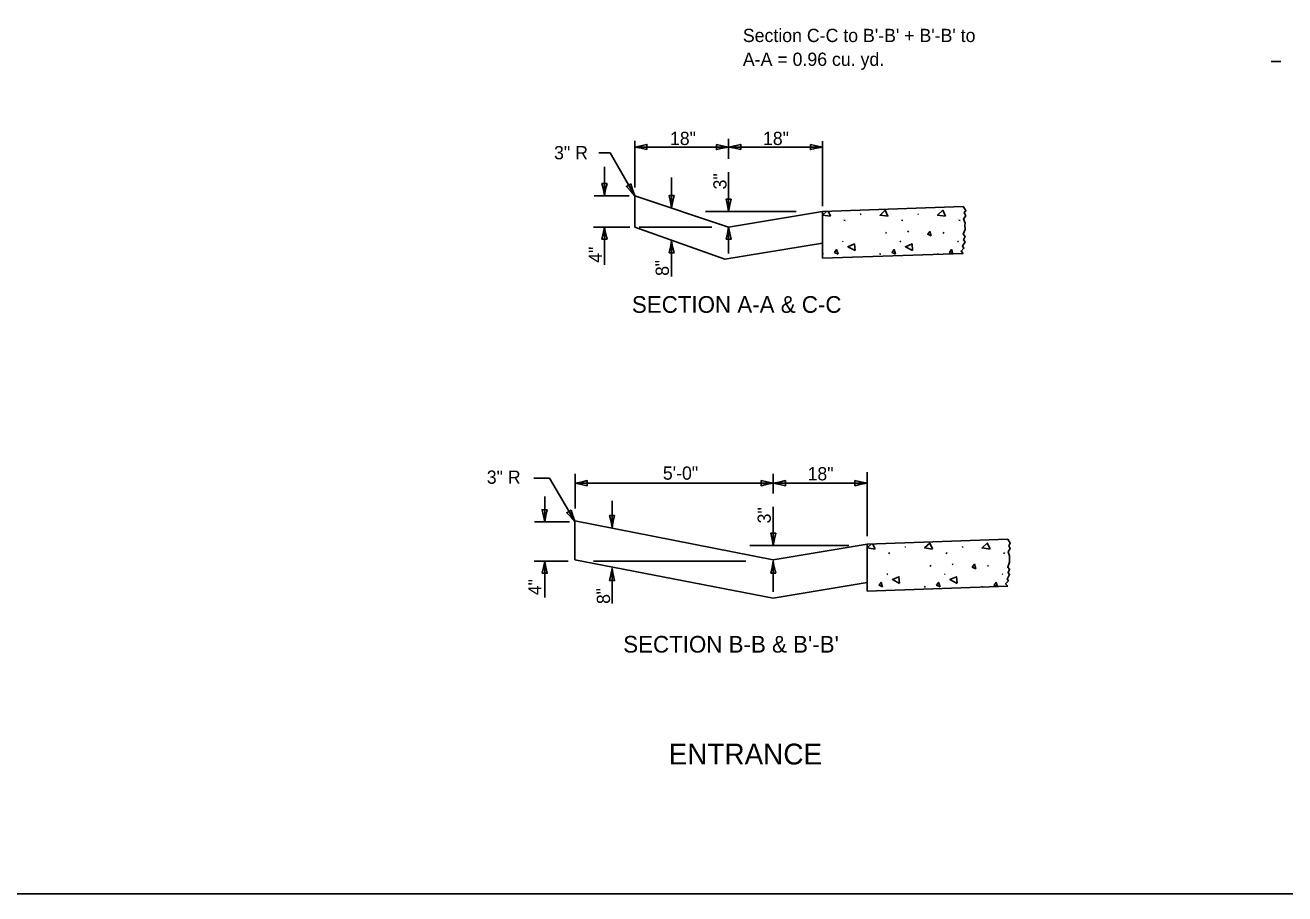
# Model space of a CAD drawing. Extents: x 2261890 to 2263780, y -3123649 to -3123249.
# Drawn here: x 2262716.5 to 2263006.3, y -3123648.8 to -3123448.8 of the extents above; entities that cross this region are included whole.
import ezdxf

# ---------------------------------------------------------------- set-up
doc = ezdxf.new("R2010")
doc.units = 0
for name, color, linetype in [('Default', 7, 'Continuous'), ('RD_Pr_Roadway_Dimensions', 7, 'Continuous'), ('RD_Pr_Roadway_Items', 7, 'Continuous'), ('RD_Pr_Roadway_Notes', 7, 'Continuous')]:
    doc.layers.add(name, color=color, linetype=linetype)

msp = doc.modelspace()

# ---------------------------------------------------------------- linework, layer by layer
at = {"layer": 'Default'}
msp.add_lwpolyline([(2262519.8, -3123648.82), (2263149.8, -3123648.82), (2263149.8, -3123248.82), (2262519.8, -3123248.82)], close=True, dxfattribs=at)
at = {"layer": 'RD_Pr_Roadway_Dimensions'}
for p, q in [((2262856.79, -3123486.22), (2262856.79, -3123475.42)), ((2262878.39, -3123479.61), (2262878.39, -3123475)), ((2262899.99, -3123490.48), (2262899.99, -3123475.49)), ((2262848.52, -3123478.2), (2262851.09, -3123478.2)), ((2262851.09, -3123478.2), (2262856.79, -3123488.08)), ((2262856.79, -3123476.86), (2262878.39, -3123476.86)), ((2262878.39, -3123476.86), (2262899.99, -3123476.86)), ((2262849.81, -3123488.08), (2262849.81, -3123481.46)), ((2262865.26, -3123483.9), (2262865.26, -3123490.85)), ((2262878.39, -3123491.68), (2262878.39, -3123482.64)), ((2262847.44, -3123488.08), (2262855.51, -3123488.08)), ((2262873.04, -3123491.68), (2262893.89, -3123491.68)), ((2262847.31, -3123495.28), (2262855.62, -3123495.28)), ((2262849.81, -3123503.96), (2262849.81, -3123495.28)), ((2262857.82, -3123495.28), (2262874.54, -3123495.28)), ((2262878.39, -3123501.35), (2262878.39, -3123495.28)), ((2262865.26, -3123498.46), (2262865.26, -3123506.68)), ((2262843.04, -3123560.06), (2262843.04, -3123552.1)), ((2262888.65, -3123556.65), (2262888.65, -3123552.09)), ((2262910.25, -3123566.45), (2262910.25, -3123551.73)), ((2262833.54, -3123553.09), (2262837.2, -3123553.09)), ((2262837.2, -3123553.09), (2262843.04, -3123563.2)), ((2262843.04, -3123554.26), (2262888.65, -3123554.26)), ((2262888.65, -3123554.26), (2262910.25, -3123554.26)), ((2262836.06, -3123563.2), (2262836.06, -3123557.35)), ((2262851.56, -3123558.36), (2262851.56, -3123564.52)), ((2262888.65, -3123568.6), (2262888.65, -3123559.74)), ((2262833.69, -3123563.2), (2262841.77, -3123563.2)), ((2262883.29, -3123568.6), (2262906.04, -3123568.6)), ((2262833.63, -3123572.2), (2262841.49, -3123572.2)), ((2262836.06, -3123580.57), (2262836.06, -3123572.2)), ((2262847.28, -3123572.2), (2262882.33, -3123572.2)), ((2262888.65, -3123579.26), (2262888.65, -3123572.2)), ((2262851.56, -3123581.99), (2262851.56, -3123573.9))]:
    msp.add_line(p, q, dxfattribs=at)
for points in [[(2262859.59, -3123477.44), (2262859.59, -3123476.86), (2262859.59, -3123476.27), (2262858.19, -3123476.61), (2262856.79, -3123476.86), (2262858.28, -3123477.13)], [(2262875.59, -3123476.27), (2262875.59, -3123476.86), (2262875.59, -3123477.44), (2262876.99, -3123477.1), (2262878.39, -3123476.86), (2262876.9, -3123476.58)], [(2262881.19, -3123477.44), (2262881.19, -3123476.86), (2262881.19, -3123476.27), (2262879.79, -3123476.61), (2262878.39, -3123476.86), (2262879.88, -3123477.13)], [(2262897.19, -3123476.27), (2262897.19, -3123476.86), (2262897.19, -3123477.44), (2262898.59, -3123477.1), (2262899.99, -3123476.86), (2262898.5, -3123476.58)], [(2262850.4, -3123485.28), (2262849.81, -3123485.28), (2262849.22, -3123485.28), (2262849.57, -3123486.68), (2262849.81, -3123488.08), (2262850.08, -3123486.59)], [(2262855.9, -3123485.36), (2262855.39, -3123485.66), (2262854.88, -3123485.95), (2262855.88, -3123486.99), (2262856.79, -3123488.08), (2262856.28, -3123486.65)], [(2262865.85, -3123488.05), (2262865.26, -3123488.05), (2262864.67, -3123488.05), (2262865.02, -3123489.45), (2262865.26, -3123490.85), (2262865.53, -3123489.36)], [(2262878.98, -3123488.88), (2262878.39, -3123488.88), (2262877.81, -3123488.88), (2262878.15, -3123490.28), (2262878.39, -3123491.68), (2262878.66, -3123490.19)], [(2262849.22, -3123498.08), (2262849.81, -3123498.08), (2262850.4, -3123498.08), (2262850.05, -3123496.68), (2262849.81, -3123495.28), (2262849.54, -3123496.77)], [(2262877.81, -3123498.08), (2262878.39, -3123498.08), (2262878.98, -3123498.08), (2262878.63, -3123496.68), (2262878.39, -3123495.28), (2262878.12, -3123496.77)], [(2262864.67, -3123501.25), (2262865.26, -3123501.26), (2262865.85, -3123501.26), (2262865.5, -3123499.86), (2262865.26, -3123498.46), (2262864.99, -3123499.95)], [(2262845.84, -3123554.85), (2262845.84, -3123554.26), (2262845.84, -3123553.68), (2262844.44, -3123554.02), (2262843.04, -3123554.26), (2262844.53, -3123554.54)], [(2262885.85, -3123553.68), (2262885.85, -3123554.26), (2262885.85, -3123554.85), (2262887.25, -3123554.51), (2262888.65, -3123554.26), (2262887.15, -3123553.99)], [(2262891.44, -3123554.85), (2262891.45, -3123554.26), (2262891.45, -3123553.68), (2262890.04, -3123554.02), (2262888.65, -3123554.26), (2262890.14, -3123554.54)], [(2262907.45, -3123553.68), (2262907.45, -3123554.26), (2262907.45, -3123554.85), (2262908.85, -3123554.51), (2262910.25, -3123554.26), (2262908.75, -3123553.99)], [(2262836.65, -3123560.4), (2262836.06, -3123560.4), (2262835.48, -3123560.4), (2262835.82, -3123561.8), (2262836.06, -3123563.2), (2262836.33, -3123561.71)], [(2262842.15, -3123560.48), (2262841.64, -3123560.77), (2262841.13, -3123561.07), (2262842.13, -3123562.11), (2262843.04, -3123563.2), (2262842.53, -3123561.77)], [(2262852.15, -3123561.72), (2262851.56, -3123561.72), (2262850.98, -3123561.72), (2262851.32, -3123563.12), (2262851.56, -3123564.52), (2262851.83, -3123563.02)], [(2262889.23, -3123565.8), (2262888.65, -3123565.8), (2262888.06, -3123565.8), (2262888.4, -3123567.2), (2262888.65, -3123568.6), (2262888.92, -3123567.11)], [(2262835.48, -3123575), (2262836.06, -3123575), (2262836.65, -3123575), (2262836.31, -3123573.6), (2262836.06, -3123572.2), (2262835.79, -3123573.69)], [(2262888.06, -3123575), (2262888.65, -3123575), (2262889.23, -3123575), (2262888.89, -3123573.6), (2262888.65, -3123572.2), (2262888.37, -3123573.69)], [(2262850.98, -3123576.7), (2262851.56, -3123576.7), (2262852.15, -3123576.7), (2262851.8, -3123575.3), (2262851.56, -3123573.9), (2262851.29, -3123575.4)]]:
    msp.add_lwpolyline(points, close=True, dxfattribs=at)
at = {"layer": 'RD_Pr_Roadway_Items'}
for p, q in [((2262856.79, -3123495.28), (2262856.79, -3123488.08)), ((2262856.79, -3123488.08), (2262878.39, -3123495.28)), ((2262932.38, -3123490.55), (2262899.99, -3123491.68)), ((2262878.39, -3123495.28), (2262899.99, -3123491.68)), ((2262899.99, -3123491.68), (2262899.99, -3123502.48)), ((2262905.21, -3123493.8), (2262904.92, -3123493.67)), ((2262908.66, -3123492.39), (2262908.85, -3123492.26)), ((2262918.44, -3123493.8), (2262918.15, -3123493.67)), ((2262921.89, -3123492.39), (2262922.08, -3123492.26)), ((2262931.67, -3123493.8), (2262931.38, -3123493.67)), ((2262856.79, -3123495.28), (2262877.53, -3123502.72)), ((2262914.73, -3123496.71), (2262914.44, -3123496.58)), ((2262919.84, -3123496.39), (2262919.55, -3123496.26)), ((2262927.96, -3123496.71), (2262927.68, -3123496.58)), ((2262877.53, -3123502.72), (2262899.99, -3123498.98)), ((2262904.58, -3123498.66), (2262904.77, -3123498.54)), ((2262917.81, -3123498.66), (2262918, -3123498.54)), ((2262931.04, -3123498.66), (2262931.24, -3123498.54)), ((2262932.38, -3123501.35), (2262899.99, -3123502.48)), ((2262900.19, -3123501.57), (2262899.99, -3123501.48)), ((2262913.42, -3123501.57), (2262913.13, -3123501.44)), ((2262926.62, -3123501.55), (2262926.36, -3123501.44)), ((2262843.03, -3123571.91), (2262843.03, -3123562.91)), ((2262843.03, -3123562.91), (2262888.63, -3123571.91)), ((2262888.63, -3123571.91), (2262910.23, -3123568.31)), ((2262942.61, -3123567.18), (2262910.23, -3123568.31)), ((2262910.23, -3123568.31), (2262910.23, -3123579.11)), ((2262918.89, -3123569.02), (2262919.09, -3123568.9)), ((2262932.12, -3123569.02), (2262932.32, -3123568.9)), ((2262843.03, -3123571.91), (2262888.63, -3123580.72)), ((2262915.45, -3123570.43), (2262915.16, -3123570.3)), ((2262928.68, -3123570.43), (2262928.39, -3123570.3)), ((2262941.91, -3123570.43), (2262941.62, -3123570.3)), ((2262914.82, -3123575.29), (2262915.01, -3123575.17)), ((2262924.97, -3123573.34), (2262924.68, -3123573.21)), ((2262928.05, -3123575.29), (2262928.24, -3123575.17)), ((2262930.08, -3123573.02), (2262929.79, -3123572.89)), ((2262938.2, -3123573.34), (2262937.91, -3123573.21)), ((2262941.28, -3123575.29), (2262941.47, -3123575.17)), ((2262888.63, -3123580.72), (2262910.23, -3123577.12)), ((2262942.61, -3123577.98), (2262910.23, -3123579.11)), ((2262910.43, -3123578.2), (2262910.23, -3123578.11)), ((2262923.66, -3123578.2), (2262923.37, -3123578.07)), ((2262936.86, -3123578.18), (2262936.6, -3123578.07))]:
    msp.add_line(p, q, dxfattribs=at)
for points in [[(2262932.38, -3123490.55), (2262932.95, -3123491.45), (2262932.58, -3123492.03), (2262932.95, -3123492.69), (2262932.44, -3123493.43), (2262932.8, -3123494.38), (2262932.73, -3123494.82), (2262932.8, -3123495.84), (2262932.36, -3123496.94), (2262932.8, -3123497.45), (2262932.44, -3123498.26), (2262932.8, -3123498.7), (2262932.22, -3123499.72), (2262932.51, -3123500.16), (2262931.85, -3123500.82), (2262932.38, -3123501.35)], [(2262901.83, -3123492.82), (2262900, -3123492.56), (2262900.95, -3123491.65)], [(2262901.29, -3123491.63), (2262901.82, -3123492.79)], [(2262915.06, -3123492.82), (2262913.23, -3123492.56), (2262914.42, -3123491.42), (2262915.05, -3123492.79)], [(2262928.29, -3123492.82), (2262926.47, -3123492.56), (2262927.65, -3123491.42), (2262928.28, -3123492.79)], [(2262925, -3123497.34), (2262924.2, -3123496.96), (2262924.68, -3123496.32), (2262925, -3123497.34)], [(2262907.47, -3123500.7), (2262905.84, -3123499.84), (2262907.34, -3123499.17), (2262907.47, -3123500.67)], [(2262920.71, -3123500.7), (2262919.07, -3123499.84), (2262920.58, -3123499.17), (2262920.71, -3123500.67)], [(2262903.55, -3123501.5), (2262902.75, -3123501.12), (2262903.23, -3123500.48), (2262903.55, -3123501.5)], [(2262916.78, -3123501.5), (2262915.98, -3123501.12), (2262916.46, -3123500.48), (2262916.78, -3123501.5)], [(2262929.87, -3123501.44), (2262929.21, -3123501.12), (2262929.69, -3123500.48), (2262929.99, -3123501.43)], [(2262912.07, -3123569.45), (2262910.24, -3123569.19), (2262911.19, -3123568.28)], [(2262911.52, -3123568.27), (2262912.06, -3123569.42)], [(2262925.3, -3123569.45), (2262923.47, -3123569.19), (2262924.65, -3123568.05), (2262925.29, -3123569.42)], [(2262938.53, -3123569.45), (2262936.7, -3123569.19), (2262937.89, -3123568.05), (2262938.52, -3123569.42)], [(2262942.61, -3123567.18), (2262943.19, -3123568.08), (2262942.82, -3123568.67), (2262943.19, -3123569.32), (2262942.68, -3123570.06), (2262943.04, -3123571.01), (2262942.97, -3123571.45), (2262943.04, -3123572.47), (2262942.6, -3123573.57), (2262943.04, -3123574.08), (2262942.68, -3123574.89), (2262943.04, -3123575.33), (2262942.46, -3123576.35), (2262942.75, -3123576.79), (2262942.09, -3123577.45), (2262942.61, -3123577.98)], [(2262935.24, -3123573.97), (2262934.44, -3123573.59), (2262934.92, -3123572.95), (2262935.24, -3123573.97)], [(2262913.79, -3123578.13), (2262912.99, -3123577.75), (2262913.46, -3123577.11), (2262913.79, -3123578.13)], [(2262917.71, -3123577.33), (2262916.08, -3123576.47), (2262917.58, -3123575.8), (2262917.71, -3123577.3)], [(2262927.02, -3123578.13), (2262926.22, -3123577.75), (2262926.7, -3123577.11), (2262927.02, -3123578.13)], [(2262930.94, -3123577.33), (2262929.31, -3123576.47), (2262930.81, -3123575.8), (2262930.94, -3123577.3)], [(2262940.11, -3123578.07), (2262939.45, -3123577.75), (2262939.93, -3123577.11), (2262940.23, -3123578.07)]]:
    msp.add_lwpolyline(points, dxfattribs=at)
at = {"layer": 'RD_Pr_Roadway_Notes'}
msp.add_line((2263005.46, -3123457.16), (2263003.2, -3123457.16), dxfattribs=at)

# ---------------------------------------------------------------- texts
at = {"layer": 'RD_Pr_Roadway_Dimensions'}
for s, p in [('18"', (2262864.88, -3123476.4)), ('18"', (2262886.28, -3123476.4)), ('3" R', (2262838.22, -3123479.69)), ('3" R', (2262822.74, -3123554.4)), ('5\'-0"', (2262863.25, -3123553.47)), ('18"', (2262896.54, -3123553.62))]:
    msp.add_text(s, height=3.048, dxfattribs=at).set_placement(p)
for s, rotation, p in [('3"', 90, (2262877.9, -3123486.63)), ('4"', 90, (2262849.25, -3123503.52)), ('8"', 93.116, (2262864.7, -3123506.46)), ('3"', 90, (2262888.09, -3123563.53)), ('4"', 90, (2262835.32, -3123580.07)), ('8"', 93.116, (2262851.15, -3123582))]:
    msp.add_text(s, height=3.048, rotation=rotation, dxfattribs=at).set_placement(p)
at = {"layer": 'RD_Pr_Roadway_Notes'}
for s, height, p in [("Section C-C to B'-B' + B'-B' to", 3.048, (2262881.66, -3123452.69)), ('A-A = 0.96 cu. yd.', 3.048, (2262881.66, -3123458.18)), ('SECTION A-A & C-C', 3.84, (2262856.13, -3123515.04)), ("SECTION B-B & B'-B'", 3.84, (2262854.13, -3123593.28)), ('ENTRANCE', 4.8, (2262864.58, -3123619.04))]:
    msp.add_text(s, height=height, dxfattribs=at).set_placement(p)

doc.saveas('drawing.dxf')
